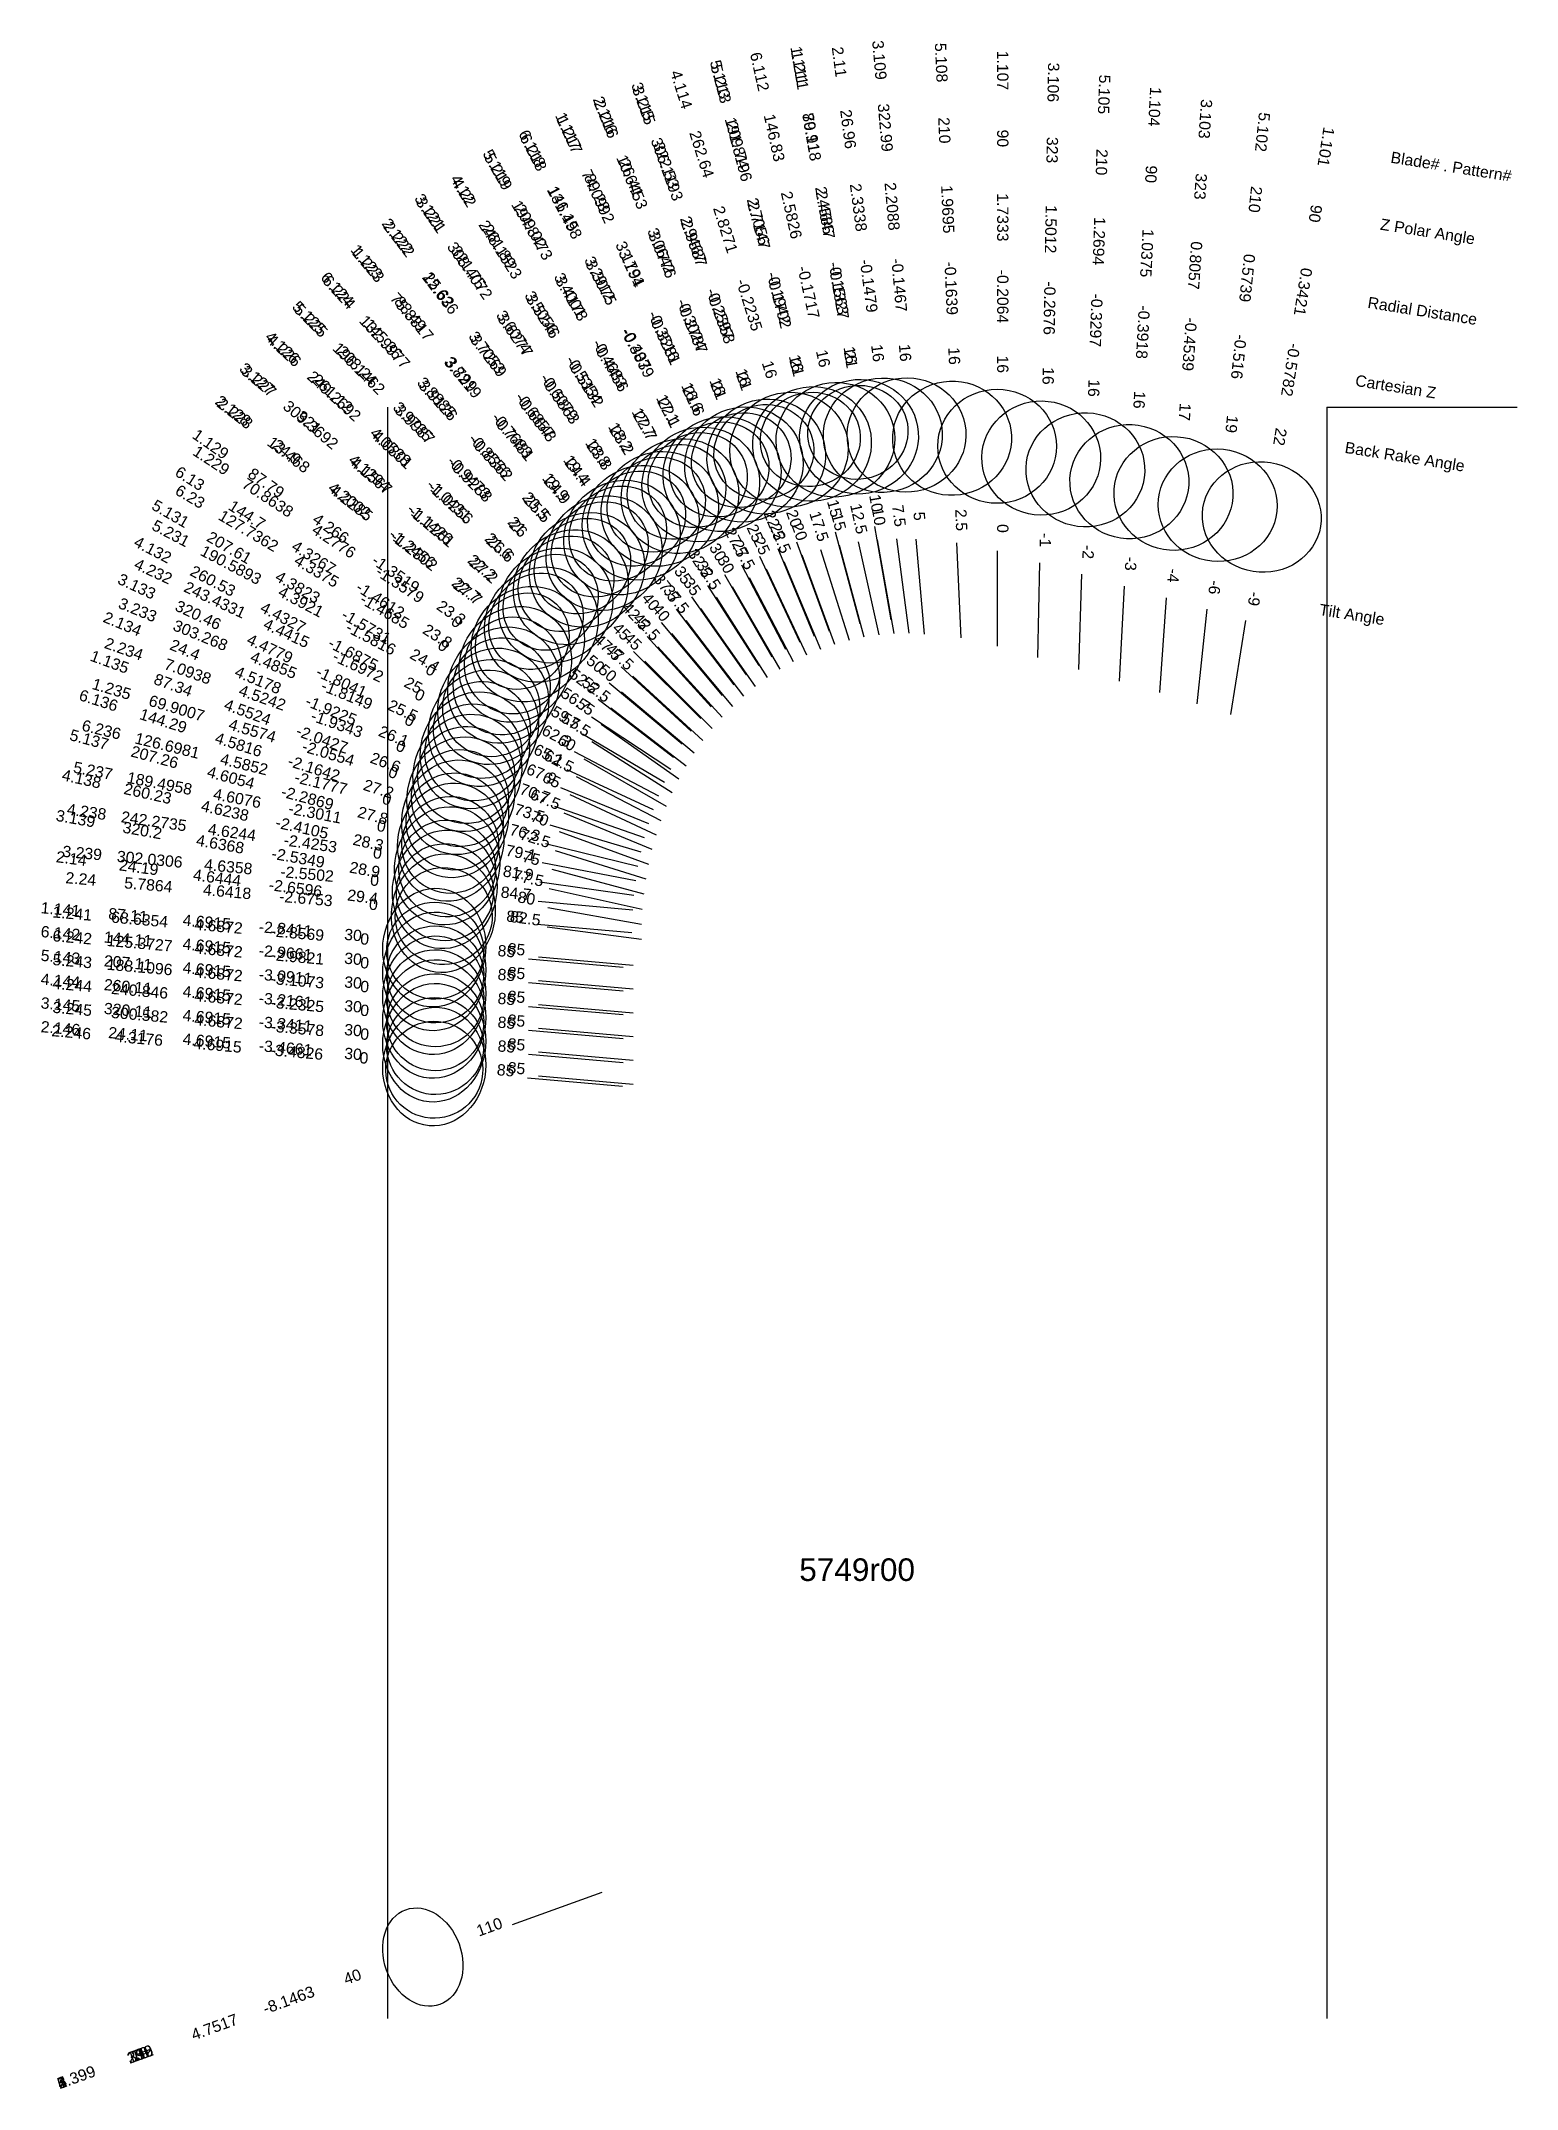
# Model space of a CAD drawing. Header units: inches. Extents: x -6.8 to 1, y -8.8 to 1.9.
import ezdxf
from ezdxf.enums import TextEntityAlignment as Align

# ---------------------------------------------------------------- set-up
doc = ezdxf.new("R2010")
doc.units = ezdxf.units.IN
doc.header["$MEASUREMENT"] = 0
for name, color, linetype, true_color in [('Blade_1', 30, 'Continuous', 0xff7f00), ('Blade_2', 7, 'Continuous', 0xcccc00), ('Blade_3', 7, 'Continuous', 0x00cc00), ('Blade_4', 7, 'Continuous', 0x00cccc), ('Blade_5', 7, 'Continuous', 0x0066cc), ('Blade_6', 190, 'Continuous', 0x7f00ff)]:
    doc.layers.add(name, color=color, linetype=linetype, true_color=true_color)
doc.styles.get("Standard").update_dxf_attribs({"font": 'arial.ttf'})

msp = doc.modelspace()

# ---------------------------------------------------------------- linework, layer by layer
for p, q in [((-4.938, 0), (-4.938, -8.469)), ((0, 0), (1, 0)), ((0, 0), (0, -8.469))]:
    msp.add_line(p, q)
at = {"layer": 'Blade_1'}
for p, q in [((-2.378, -0.627), (-2.291, -1.119)), ((-2.363, -0.698), (-2.276, -1.19)), ((-2.982, -0.783), (-2.771, -1.236)), ((-2.947, -0.85), (-2.735, -1.303)), ((-1.733, -0.756), (-1.733, -1.256)), ((-1.066, -0.941), (-1.092, -1.44)), ((-3.499, -1.133), (-3.178, -1.516)), ((-0.428, -1.121), (-0.506, -1.615)), ((-3.445, -1.19), (-3.124, -1.573)), ((-3.866, -1.628), (-3.448, -1.903)), ((-3.815, -1.667), (-3.406, -1.954)), ((-4.085, -2.196), (-3.606, -2.338)), ((-4.036, -2.231), (-3.566, -2.402)), ((-4.197, -2.9), (-3.698, -2.943)), ((-4.144, -2.889), (-3.646, -2.933)), ((-4.28, -7.975), (-3.81, -7.804))]:
    msp.add_line(p, q, dxfattribs=at)
for centre, major_axis, ratio in [((-2.459, -0.156), (0.308, 0.054), 0.961262), ((-2.465, -0.133), (0.26, 0.046), 0.93358), ((-1.733, -0.206), (0.312, 0), 0.961262), ((-3.179, -0.352), (0.283, 0.132), 0.958522), ((-3.194, -0.328), (0.24, 0.112), 0.930033), ((-1.038, -0.392), (0.312, -0.016), 0.961262), ((-0.342, -0.578), (0.309, -0.049), 0.927184), ((-3.799, -0.768), (0.239, 0.201), 0.940169), ((-3.822, -0.748), (0.203, 0.17), 0.906897), ((-4.266, -1.352), (0.179, 0.256), 0.918584), ((-4.278, -1.358), (0.14, 0.213), 1), ((-4.552, -2.043), (0.107, 0.294), 0.893841), ((-4.557, -2.055), (0.073, 0.244), 1), ((-4.692, -2.841), (0.027, 0.311), 0.866025), ((-4.687, -2.857), (0.022, 0.254), 1), ((-4.752, -8.146), (-0.09, 0.249), 0.766045)]:
    msp.add_ellipse(centre, major_axis=major_axis, ratio=ratio, dxfattribs=at)
at = {"layer": 'Blade_2'}
for p, q in [((-2.886, -0.743), (-2.694, -1.204)), ((-2.262, -0.693), (-2.197, -1.189)), ((-2.854, -0.811), (-2.662, -1.272)), ((-3.421, -1.063), (-3.117, -1.46)), ((-3.37, -1.122), (-3.066, -1.519)), ((-3.83, -1.536), (-3.434, -1.84)), ((-3.764, -1.58), (-3.367, -1.885)), ((-4.059, -2.097), (-3.588, -2.263)), ((-4.01, -2.133), (-3.548, -2.324)), ((-4.151, -2.718), (-3.653, -2.761)), ((-4.099, -2.731), (-3.603, -2.797)), ((-4.201, -3.526), (-3.703, -3.569)), ((-4.144, -3.514), (-3.646, -3.558)), ((-4.28, -7.975), (-3.81, -7.804))]:
    msp.add_line(p, q, dxfattribs=at)
for centre, major_axis, ratio in [((-2.334, -0.148), (0.31, 0.041), 0.961262), ((-3.064, -0.302), (0.289, 0.12), 0.961262), ((-3.078, -0.279), (0.244, 0.101), 0.93358), ((-3.705, -0.686), (0.248, 0.19), 0.943454), ((-3.727, -0.665), (0.21, 0.161), 0.910972), ((-4.2, -1.246), (0.19, 0.248), 0.922403), ((-4.229, -1.23), (0.161, 0.21), 0.885231), ((-4.518, -1.923), (0.12, 0.289), 0.898181), ((-4.524, -1.934), (0.084, 0.241), 1), ((-4.644, -2.66), (0.041, 0.31), 0.870871), ((-4.642, -2.675), (0.022, 0.254), 1), ((-4.692, -3.466), (0.027, 0.311), 0.866025), ((-4.692, -3.483), (0.022, 0.254), 1), ((-4.752, -8.146), (-0.09, 0.249), 0.766045)]:
    msp.add_ellipse(centre, major_axis=major_axis, ratio=ratio, dxfattribs=at)
at = {"layer": 'Blade_3'}
for p, q in [((-2.787, -0.708), (-2.616, -1.177)), ((-2.161, -0.695), (-2.117, -1.193)), ((-2.759, -0.777), (-2.588, -1.246)), ((-1.511, -0.818), (-1.52, -1.317)), ((-3.34, -0.997), (-3.053, -1.407)), ((-3.292, -1.058), (-3.005, -1.468)), ((-0.844, -1.003), (-0.879, -1.501)), ((-3.772, -1.449), (-3.389, -1.77)), ((-3.708, -1.496), (-3.325, -1.818)), ((-4.029, -2), (-3.566, -2.189)), ((-3.979, -2.037), (-3.526, -2.248)), ((-4.145, -2.596), (-3.648, -2.642)), ((-4.095, -2.63), (-3.603, -2.717)), ((-4.197, -3.4), (-3.698, -3.444)), ((-4.144, -3.389), (-3.646, -3.433)), ((-4.28, -7.975), (-3.81, -7.804))]:
    msp.add_line(p, q, dxfattribs=at)
for centre, major_axis, ratio in [((-2.209, -0.147), (0.311, 0.027), 0.961262), ((-2.947, -0.26), (0.294, 0.107), 0.961262), ((-2.959, -0.236), (0.249, 0.09), 0.93358), ((-1.501, -0.268), (0.312, -0.005), 0.961262), ((-0.806, -0.454), (0.312, -0.022), 0.956305), ((-3.607, -0.608), (0.256, 0.179), 0.946649), ((-3.628, -0.586), (0.217, 0.152), 0.91496), ((-4.129, -1.143), (0.201, 0.239), 0.926134), ((-4.157, -1.126), (0.17, 0.203), 0.889735), ((-4.478, -1.804), (0.132, 0.283), 0.902435), ((-4.486, -1.815), (0.096, 0.236), 1), ((-4.637, -2.535), (0.054, 0.308), 0.875633), ((-4.636, -2.55), (0.024, 0.254), 1), ((-4.692, -3.341), (0.027, 0.311), 0.866025), ((-4.687, -3.358), (0.022, 0.254), 1), ((-4.752, -8.146), (-0.09, 0.249), 0.766045)]:
    msp.add_ellipse(centre, major_axis=major_axis, ratio=ratio, dxfattribs=at)
at = {"layer": 'Blade_4'}
for p, q in [((-2.662, -0.748), (-2.511, -1.225)), ((-3.255, -0.937), (-2.986, -1.358)), ((-3.21, -0.999), (-2.941, -1.421)), ((-3.71, -1.365), (-3.341, -1.703)), ((-3.648, -1.415), (-3.28, -1.752)), ((-3.995, -1.905), (-3.541, -2.115)), ((-3.945, -1.941), (-3.501, -2.172)), ((-4.137, -2.495), (-3.642, -2.565)), ((-4.087, -2.53), (-3.599, -2.638)), ((-4.197, -3.275), (-3.698, -3.319)), ((-4.144, -3.264), (-3.646, -3.308)), ((-4.28, -7.975), (-3.81, -7.804))]:
    msp.add_line(p, q, dxfattribs=at)
for centre, major_axis, ratio in [((-2.827, -0.224), (0.298, 0.094), 0.961262), ((-3.506, -0.535), (0.264, 0.168), 0.949754), ((-3.525, -0.513), (0.223, 0.142), 0.91886), ((-4.054, -1.043), (0.211, 0.23), 0.929777), ((-4.08, -1.026), (0.179, 0.195), 0.894154), ((-4.433, -1.688), (0.144, 0.277), 0.906603), ((-4.441, -1.697), (0.107, 0.231), 1), ((-4.624, -2.411), (0.068, 0.305), 0.880312), ((-4.624, -2.425), (0.036, 0.252), 1), ((-4.692, -3.216), (0.027, 0.311), 0.866025), ((-4.687, -3.233), (0.022, 0.254), 1), ((-4.752, -8.146), (-0.09, 0.249), 0.766045)]:
    msp.add_ellipse(centre, major_axis=major_axis, ratio=ratio, dxfattribs=at)
at = {"layer": 'Blade_5'}
for p, q in [((-2.585, -0.655), (-2.455, -1.138)), ((-2.563, -0.725), (-2.434, -1.208)), ((-1.946, -0.713), (-1.924, -1.213)), ((-3.167, -0.88), (-2.917, -1.313)), ((-3.125, -0.945), (-2.875, -1.378)), ((-1.289, -0.879), (-1.306, -1.379)), ((-0.631, -1.063), (-0.684, -1.56)), ((-3.644, -1.284), (-3.29, -1.637)), ((-3.585, -1.336), (-3.231, -1.69)), ((-3.956, -1.811), (-3.513, -2.043)), ((-3.906, -1.848), (-3.473, -2.098)), ((-4.124, -2.394), (-3.633, -2.488)), ((-4.074, -2.429), (-3.591, -2.559)), ((-4.197, -3.15), (-3.698, -3.193)), ((-4.144, -3.139), (-3.646, -3.183)), ((-4.28, -7.975), (-3.81, -7.804))]:
    msp.add_line(p, q, dxfattribs=at)
for centre, major_axis, ratio in [((-2.706, -0.194), (0.302, 0.081), 0.961262), ((-1.97, -0.164), (0.312, 0.014), 0.961262), ((-2.715, -0.17), (0.255, 0.068), 0.93358), ((-1.269, -0.33), (0.312, -0.011), 0.961262), ((-3.4, -0.468), (0.271, 0.156), 0.952768), ((-3.418, -0.446), (0.229, 0.132), 0.922673), ((-0.574, -0.516), (0.311, -0.033), 0.945519), ((-3.974, -0.947), (0.221, 0.221), 0.93333), ((-3.999, -0.929), (0.187, 0.187), 0.898488), ((-4.382, -1.573), (0.156, 0.271), 0.910684), ((-4.392, -1.582), (0.119, 0.226), 1), ((-4.605, -2.287), (0.081, 0.302), 0.884906), ((-4.608, -2.301), (0.048, 0.25), 1), ((-4.692, -3.091), (0.027, 0.311), 0.866025), ((-4.687, -3.107), (0.022, 0.254), 1), ((-4.752, -8.146), (-0.09, 0.249), 0.766045)]:
    msp.add_ellipse(centre, major_axis=major_axis, ratio=ratio, dxfattribs=at)
at = {"layer": 'Blade_6'}
for p, q in [((-2.464, -0.709), (-2.355, -1.197)), ((-3.076, -0.829), (-2.845, -1.273)), ((-3.037, -0.895), (-2.806, -1.338)), ((-3.573, -1.206), (-3.236, -1.575)), ((-3.517, -1.261), (-3.179, -1.63)), ((-3.913, -1.718), (-3.482, -1.972)), ((-3.863, -1.757), (-3.441, -2.025)), ((-4.107, -2.294), (-3.621, -2.413)), ((-4.057, -2.33), (-3.58, -2.48)), ((-4.197, -3.025), (-3.698, -3.068)), ((-4.144, -3.014), (-3.646, -3.058)), ((-4.28, -7.975), (-3.81, -7.804))]:
    msp.add_line(p, q, dxfattribs=at)
for centre, major_axis, ratio in [((-2.583, -0.172), (0.305, 0.068), 0.961262), ((-3.291, -0.407), (0.277, 0.144), 0.95569), ((-3.307, -0.384), (0.235, 0.122), 0.926397), ((-3.889, -0.856), (0.23, 0.211), 0.936794), ((-3.913, -0.836), (0.195, 0.179), 0.902736), ((-4.327, -1.461), (0.168, 0.264), 0.914678), ((-4.337, -1.468), (0.129, 0.22), 1), ((-4.582, -2.164), (0.094, 0.298), 0.889416), ((-4.585, -2.178), (0.06, 0.248), 1), ((-4.692, -2.966), (0.027, 0.311), 0.866025), ((-4.687, -2.982), (0.022, 0.254), 1), ((-4.752, -8.146), (-0.09, 0.249), 0.766045)]:
    msp.add_ellipse(centre, major_axis=major_axis, ratio=ratio, dxfattribs=at)

# ---------------------------------------------------------------- texts
for s, height, p in [('Blade# . Pattern#', 0.05937, (0.337, 1.314)), ('Z Polar Angle', 0.05937, (0.282, 0.962)), ('Radial Distance', 0.05937, (0.216, 0.551)), ('Cartesian Z', 0.05937, (0.151, 0.141)), ('Back Rake Angle', 0.05937, (0.096, -0.211)), ('Tilt Angle', 0.0594, (-0.039, -1.063))]:
    msp.add_text(s, height=height, rotation=351).set_placement(p, align=Align.MIDDLE_LEFT)
msp.add_text('5749r00', height=0.1187).set_placement((-2.469, -6.11), align=Align.MIDDLE_CENTER)
at = {"layer": 'Blade_1'}
for s, rotation, p in [('1.111', 280, (-2.802, 1.789)), ('1.211', 280, (-2.799, 1.765)), ('1.107', 270, (-1.733, 1.769)), ('1.104', 267, (-0.934, 1.58)), ('1.117', 295, (-4.014, 1.438)), ('1.217', 295, (-4.008, 1.418)), ('70.118', 280, (-2.737, 1.414)), ('89.91', 280, (-2.74, 1.438)), ('90', 270, (-1.733, 1.412)), ('1.101', 261, (-0.033, 1.372)), ('74.0992', 295, (-3.858, 1.095)), ('89.28', 295, (-3.863, 1.115)), ('90', 267, (-0.953, 1.225)), ('2.4586', 280, (-2.668, 1.029)), ('2.4647', 280, (-2.665, 1.005)), ('1.7333', 270, (-1.733, 0.997)), ('90', 261, (-0.089, 1.021)), ('3.1791', 295, (-3.688, 0.739)), ('1.0375', 267, (-0.975, 0.81)), ('1.123', 310, (-5.069, 0.745)), ('1.223', 310, (-5.061, 0.728)), ('3.194', 295, (-3.682, 0.719)), ('-0.1563', 280, (-2.595, 0.619)), ('-0.1327', 280, (-2.593, 0.596)), ('-0.2064', 270, (-1.733, 0.581)), ('0.3421', 261, (-0.154, 0.61)), ('75.8317', 310, (-4.832, 0.455)), ('88.49', 310, (-4.84, 0.472)), ('-0.3516', 295, (-3.512, 0.362)), ('-0.3281', 295, (-3.507, 0.342)), ('-0.3918', 267, (-0.996, 0.395)), ('-0.5782', 261, (-0.219, 0.2)), ('3.8219', 310, (-4.564, 0.137)), ('3.799', 310, (-4.572, 0.153)), ('16', 280, (-2.533, 0.268)), ('21', 280, (-2.531, 0.245)), ('16', 270, (-1.733, 0.225)), ('16.6', 295, (-3.361, 0.039)), ('21.6', 295, (-3.356, 0.019)), ('16', 267, (-1.015, 0.039)), ('-0.7683', 310, (-4.305, -0.165)), ('-0.7481', 310, (-4.297, -0.182)), ('1.129', 325, (-5.884, -0.219)), ('1.229', 326.71, (-5.88, -0.305)), ('22', 261, (-0.275, -0.152)), ('70.8638', 326.71, (-5.583, -0.501)), ('87.79', 325, (-5.592, -0.423)), ('19.9', 310, (-4.076, -0.438)), ('24.9', 310, (-4.068, -0.455)), ('10', 280, (-2.398, -0.51)), ('10', 280, (-2.384, -0.581)), ('4.2776', 326.71, (-5.235, -0.729)), ('4.266', 325, (-5.252, -0.662)), ('25', 295, (-3.032, -0.675)), ('0', 270, (-1.733, -0.638)), ('25', 295, (-2.997, -0.742)), ('-1.3519', 325, (-4.911, -0.9)), ('-1.3579', 326.71, (-4.888, -0.957)), ('-3', 267, (-1.06, -0.822)), ('23.3', 325, (-4.619, -1.105)), ('40', 310, (-3.576, -1.042)), ('40', 310, (-3.522, -1.099)), ('-9', 261, (-0.41, -1.004)), ('0', 326.71, (-4.59, -1.153)), ('1.135', 340, (-6.408, -1.367)), ('1.235', 343.47, (-6.396, -1.51)), ('87.34', 340, (-6.074, -1.489)), ('56.7', 326.71, (-3.965, -1.563)), ('69.9007', 343.47, (-6.054, -1.611)), ('4.5524', 340, (-5.683, -1.631)), ('55', 325, (-3.913, -1.599)), ('4.5574', 343.47, (-5.656, -1.729)), ('-2.0427', 340, (-5.292, -1.773)), ('-2.0554', 343.47, (-5.257, -1.848)), ('26.6', 340, (-4.958, -1.895)), ('0', 343.47, (-4.916, -1.949)), ('73.5', 343.47, (-4.199, -2.162)), ('70', 340, (-4.147, -2.19)), ('1.141', 355, (-6.659, -2.669)), ('1.241', 355.03, (-6.597, -2.691)), ('87.11', 355, (-6.304, -2.7)), ('68.6354', 355.03, (-6.243, -2.722)), ('4.6915', 355, (-5.89, -2.736)), ('4.6872', 355.03, (-5.828, -2.758)), ('-2.8411', 355, (-5.476, -2.772)), ('-2.8569', 355.03, (-5.414, -2.794)), ('30', 355, (-5.121, -2.804)), ('0', 355.03, (-5.06, -2.825)), ('85', 355.03, (-4.315, -2.889)), ('85', 355, (-4.262, -2.879)), ('110', 20, (-4.392, -8.015)), ('40', 20, (-5.112, -8.277)), ('-8.1463', 20, (-5.447, -8.399)), ('4.7517', 20, (-5.837, -8.541)), ('1.399', 20, (-6.563, -8.805)), ('79', 20, (-6.228, -8.684))]:
    msp.add_text(s, height=0.0594, rotation=rotation, dxfattribs=at).set_placement(p, align=Align.CENTER)
at = {"layer": 'Blade_2'}
for s, rotation, p in [('2.11', 277.5, (-2.592, 1.81)), ('2.116', 292.5, (-3.82, 1.522)), ('2.216', 292.5, (-3.815, 1.502)), ('26.96', 277.5, (-2.545, 1.457)), ('10.6453', 292.5, (-3.679, 1.172)), ('26.41', 292.5, (-3.684, 1.193)), ('2.3338', 277.5, (-2.491, 1.045)), ('2.122', 307.5, (-4.908, 0.881)), ('2.222', 307.5, (-4.9, 0.864)), ('3.0642', 292.5, (-3.525, 0.809)), ('3.0776', 292.5, (-3.52, 0.788)), ('-0.1479', 277.5, (-2.437, 0.633)), ('12.636', 307.5, (-4.683, 0.581)), ('25.62', 307.5, (-4.691, 0.599)), ('-0.3024', 292.5, (-3.366, 0.425)), ('-0.2787', 292.5, (-3.361, 0.404)), ('3.7053', 307.5, (-4.438, 0.269)), ('3.7269', 307.5, (-4.43, 0.252)), ('16', 277.5, (-2.39, 0.28)), ('16', 292.5, (-3.229, 0.096)), ('21', 292.5, (-3.224, 0.075)), ('2.128', 322.5, (-5.767, -0.043)), ('2.228', 322.5, (-5.757, -0.057)), ('-0.6857', 307.5, (-4.185, -0.061)), ('-0.6648', 307.5, (-4.177, -0.078)), ('13.468', 322.5, (-5.475, -0.274)), ('24.9', 322.5, (-5.484, -0.26)), ('19.4', 307.5, (-3.968, -0.344)), ('24.4', 307.5, (-3.96, -0.361)), ('4.2002', 322.5, (-5.155, -0.513)), ('4.2285', 322.5, (-5.145, -0.527)), ('7.5', 277.5, (-2.278, -0.575)), ('22.5', 292.5, (-2.931, -0.633)), ('22.5', 292.5, (-2.899, -0.701)), ('-1.2456', 322.5, (-4.825, -0.766)), ('-1.2302', 322.5, (-4.815, -0.78)), ('22.7', 322.5, (-4.542, -0.983)), ('27.7', 322.5, (-4.533, -0.997)), ('37.5', 307.5, (-3.494, -0.969)), ('37.5', 307.5, (-3.443, -1.028)), ('2.134', 337.5, (-6.342, -1.167)), ('2.234', 340.66, (-6.333, -1.299)), ('24.4', 337.5, (-6.013, -1.303)), ('7.0938', 340.66, (-5.997, -1.417)), ('4.5178', 337.5, (-5.629, -1.462)), ('52.5', 322.5, (-3.924, -1.464)), ('4.5242', 340.66, (-5.605, -1.555)), ('52.5', 322.5, (-3.858, -1.508)), ('-1.9225', 337.5, (-5.245, -1.621)), ('-1.9343', 340.66, (-5.213, -1.693)), ('26.1', 337.5, (-4.916, -1.757)), ('0', 340.66, (-4.877, -1.811)), ('70.7', 340.66, (-4.172, -2.058)), ('67.5', 337.5, (-4.119, -2.088)), ('2.14', 352.5, (-6.603, -2.402)), ('2.24', 355.03, (-6.552, -2.509)), ('24.19', 352.5, (-6.249, -2.448)), ('5.7864', 355.03, (-6.197, -2.54)), ('4.6444', 352.5, (-5.837, -2.503)), ('4.6418', 355.03, (-5.783, -2.576)), ('-2.6596', 352.5, (-5.425, -2.557)), ('-2.6753', 355.03, (-5.369, -2.612)), ('29.4', 352.5, (-5.072, -2.603)), ('0', 355.03, (-5.014, -2.643)), ('85', 355.03, (-4.269, -2.708)), ('82.5', 352.5, (-4.217, -2.716)), ('2.146', 355, (-6.659, -3.294)), ('2.246', 355, (-6.602, -3.315)), ('24.11', 355, (-6.304, -3.325)), ('4.3176', 355, (-6.247, -3.347)), ('4.6915', 355, (-5.89, -3.361)), ('4.6915', 355, (-5.833, -3.383)), ('-3.4661', 355, (-5.476, -3.397)), ('-3.4826', 355, (-5.419, -3.419)), ('30', 355, (-5.121, -3.429)), ('0', 355, (-5.064, -3.45)), ('85', 355, (-4.262, -3.504)), ('85', 355, (-4.319, -3.515)), ('110', 20, (-4.392, -8.015)), ('40', 20, (-5.112, -8.277)), ('-8.1463', 20, (-5.447, -8.399)), ('4.7517', 20, (-5.837, -8.541)), ('2.399', 20, (-6.563, -8.805)), ('16', 20, (-6.228, -8.684))]:
    msp.add_text(s, height=0.0594, rotation=rotation, dxfattribs=at).set_placement(p, align=Align.CENTER)
at = {"layer": 'Blade_3'}
for s, rotation, p in [('3.109', 275, (-2.381, 1.821)), ('3.106', 269, (-1.467, 1.707)), ('3.115', 290, (-3.622, 1.596)), ('3.215', 290, (-3.618, 1.575)), ('3.103', 266, (-0.668, 1.516)), ('322.99', 275, (-2.35, 1.466)), ('306.1193', 290, (-3.496, 1.24)), ('323', 269, (-1.473, 1.351)), ('322.53', 290, (-3.5, 1.261)), ('323', 266, (-0.693, 1.161)), ('3.121', 305, (-4.74, 1.01)), ('3.221', 305, (-4.733, 0.992)), ('2.2088', 275, (-2.314, 1.052)), ('2.9467', 290, (-3.358, 0.871)), ('2.9587', 290, (-3.354, 0.85)), ('1.5012', 269, (-1.48, 0.935)), ('308.4072', 305, (-4.529, 0.7)), ('0.8057', 266, (-0.722, 0.746)), ('321.75', 305, (-4.536, 0.718)), ('-0.1467', 275, (-2.277, 0.638)), ('-0.2676', 269, (-1.487, 0.52)), ('-0.2597', 290, (-3.216, 0.48)), ('-0.2358', 290, (-3.212, 0.459)), ('3.6074', 305, (-4.297, 0.378)), ('3.6277', 305, (-4.29, 0.36)), ('-0.4539', 266, (-0.751, 0.332)), ('16', 275, (-2.246, 0.283)), ('3.127', 320, (-5.642, 0.127)), ('3.227', 320, (-5.633, 0.113)), ('-0.6079', 305, (-4.059, 0.037)), ('-0.5863', 305, (-4.052, 0.019)), ('16', 290, (-3.094, 0.146)), ('21', 290, (-3.09, 0.124)), ('16', 269, (-1.494, 0.164)), ('309.3692', 320, (-5.36, -0.116)), ('17', 266, (-0.776, -0.024)), ('321', 320, (-5.369, -0.102)), ('18.8', 305, (-3.855, -0.255)), ('23.8', 305, (-3.848, -0.272)), ('4.1294', 320, (-5.051, -0.369)), ('4.1567', 320, (-5.042, -0.384)), ('-1.1426', 320, (-4.733, -0.636)), ('-1.1261', 320, (-4.723, -0.651)), ('20', 290, (-2.828, -0.596)), ('20', 290, (-2.799, -0.665)), ('5', 275, (-2.171, -0.576)), ('-1', 269, (-1.509, -0.699)), ('22.2', 320, (-4.46, -0.865)), ('27.2', 320, (-4.45, -0.88)), ('35', 305, (-3.408, -0.9)), ('-4', 266, (-0.836, -0.884)), ('3.133', 335, (-6.268, -0.969)), ('35', 305, (-3.36, -0.961)), ('3.233', 337.87, (-6.262, -1.093)), ('320.46', 335, (-5.945, -1.12)), ('303.268', 337.87, (-5.932, -1.227)), ('4.4779', 335, (-5.568, -1.296)), ('4.4855', 337.87, (-5.547, -1.383)), ('-1.8041', 335, (-5.192, -1.471)), ('50', 320, (-3.863, -1.372)), ('50', 320, (-3.799, -1.42)), ('-1.8149', 337.87, (-5.162, -1.54)), ('25.5', 335, (-4.869, -1.622)), ('0', 337.87, (-4.832, -1.674)), ('67.9', 337.87, (-4.139, -1.956)), ('65', 335, (-4.087, -1.986)), ('3.139', 350, (-6.582, -2.192)), ('320.2', 350, (-6.231, -2.254)), ('4.6368', 350, (-5.822, -2.326)), ('3.239', 354.71, (-6.545, -2.373)), ('302.0306', 354.71, (-6.19, -2.406)), ('-2.5349', 350, (-5.412, -2.398)), ('4.6358', 354.71, (-5.777, -2.445)), ('-2.5502', 354.71, (-5.363, -2.483)), ('28.9', 350, (-5.062, -2.46)), ('0', 354.71, (-5.008, -2.516)), ('84.7', 354.71, (-4.264, -2.585)), ('80', 350, (-4.212, -2.61)), ('3.145', 355, (-6.659, -3.169)), ('3.245', 355.03, (-6.597, -3.192)), ('320.11', 355, (-6.304, -3.2)), ('300.582', 355.03, (-6.243, -3.223)), ('4.6915', 355, (-5.89, -3.236)), ('4.6872', 355.03, (-5.828, -3.259)), ('-3.3411', 355, (-5.476, -3.272)), ('-3.3578', 355.03, (-5.414, -3.295)), ('30', 355, (-5.121, -3.304)), ('0', 355.03, (-5.06, -3.325)), ('85', 355.03, (-4.315, -3.39)), ('85', 355, (-4.262, -3.379)), ('110', 20, (-4.392, -8.015)), ('40', 20, (-5.112, -8.277)), ('-8.1463', 20, (-5.447, -8.399)), ('4.7517', 20, (-5.837, -8.541)), ('312', 20, (-6.228, -8.684)), ('3.399', 20, (-6.563, -8.805))]:
    msp.add_text(s, height=0.0594, rotation=rotation, dxfattribs=at).set_placement(p, align=Align.CENTER)
at = {"layer": 'Blade_4'}
for s, rotation, p in [('4.114', 287.5, (-3.421, 1.66)), ('262.64', 287.5, (-3.314, 1.32)), ('4.12', 302.5, (-4.567, 1.13)), ('4.22', 302.5, (-4.56, 1.112)), ('248.1523', 302.5, (-4.369, 0.812)), ('2.8271', 287.5, (-3.189, 0.924)), ('261.89', 302.5, (-4.375, 0.83)), ('-0.2235', 287.5, (-3.064, 0.528)), ('3.5056', 302.5, (-4.152, 0.479)), ('3.5246', 302.5, (-4.145, 0.461)), ('4.126', 317.5, (-5.51, 0.291)), ('4.226', 317.5, (-5.501, 0.276)), ('-0.5354', 302.5, (-3.929, 0.129)), ('-0.5132', 302.5, (-3.922, 0.111)), ('16', 287.5, (-2.957, 0.188)), ('249.2692', 317.5, (-5.238, 0.036)), ('261.12', 317.5, (-5.247, 0.051)), ('18.2', 302.5, (-3.737, -0.172)), ('23.2', 302.5, (-3.731, -0.19)), ('4.0538', 317.5, (-4.941, -0.23)), ('4.0801', 317.5, (-4.932, -0.245)), ('-1.0431', 317.5, (-4.634, -0.511)), ('-1.0256', 317.5, (-4.625, -0.526)), ('17.5', 287.5, (-2.697, -0.635)), ('4.132', 332.5, (-6.185, -0.776)), ('21.6', 317.5, (-4.372, -0.752)), ('26.6', 317.5, (-4.363, -0.767)), ('32.5', 302.5, (-3.319, -0.836)), ('4.232', 335.09, (-6.181, -0.89)), ('260.53', 332.5, (-5.869, -0.94)), ('32.5', 302.5, (-3.274, -0.899)), ('243.4331', 335.09, (-5.857, -1.04)), ('4.4327', 332.5, (-5.5, -1.132)), ('4.4415', 335.09, (-5.481, -1.215)), ('-1.6875', 332.5, (-5.131, -1.324)), ('47.5', 317.5, (-3.798, -1.285)), ('47.5', 317.5, (-3.736, -1.334)), ('-1.6972', 335.09, (-5.104, -1.39)), ('25', 332.5, (-4.815, -1.488)), ('0', 335.09, (-4.78, -1.54)), ('65.1', 335.09, (-4.102, -1.855)), ('62.5', 332.5, (-4.05, -1.887)), ('4.138', 347.5, (-6.552, -1.983)), ('260.23', 347.5, (-6.204, -2.06)), ('4.238', 351.92, (-6.523, -2.156)), ('242.2735', 351.92, (-6.17, -2.206)), ('4.6238', 347.5, (-5.798, -2.15)), ('4.6244', 351.92, (-5.759, -2.264)), ('-2.4105', 347.5, (-5.393, -2.24)), ('-2.4253', 351.92, (-5.347, -2.323)), ('28.3', 347.5, (-5.045, -2.317)), ('0', 351.92, (-4.994, -2.373)), ('81.9', 351.92, (-4.254, -2.478)), ('77.5', 347.5, (-4.203, -2.504)), ('4.144', 355, (-6.659, -3.044)), ('4.244', 355.03, (-6.597, -3.066)), ('260.11', 355, (-6.304, -3.075)), ('240.846', 355.03, (-6.243, -3.097)), ('4.6915', 355, (-5.89, -3.111)), ('4.6872', 355.03, (-5.828, -3.133)), ('-3.2161', 355, (-5.476, -3.147)), ('-3.2325', 355.03, (-5.414, -3.169)), ('30', 355, (-5.121, -3.179)), ('0', 355.03, (-5.06, -3.2)), ('85', 355.03, (-4.315, -3.265)), ('85', 355, (-4.262, -3.254)), ('110', 20, (-4.392, -8.015)), ('40', 20, (-5.112, -8.277)), ('-8.1463', 20, (-5.447, -8.399)), ('4.7517', 20, (-5.837, -8.541)), ('252', 20, (-6.228, -8.684)), ('4.399', 20, (-6.563, -8.805))]:
    msp.add_text(s, height=0.0594, rotation=rotation, dxfattribs=at).set_placement(p, align=Align.CENTER)
at = {"layer": 'Blade_5'}
for s, rotation, p in [('5.108', 272.5, (-2.056, 1.809)), ('5.113', 285, (-3.217, 1.714)), ('5.213', 285, (-3.213, 1.691)), ('5.105', 268, (-1.2, 1.644)), ('191.8196', 285, (-3.121, 1.347)), ('210', 272.5, (-2.04, 1.453)), ('5.102', 264, (-0.367, 1.448)), ('209.74', 285, (-3.125, 1.369)), ('5.119', 300, (-4.388, 1.242)), ('5.219', 300, (-4.381, 1.223)), ('210', 268, (-1.213, 1.288)), ('194.8473', 300, (-4.203, 0.915)), ('2.7056', 285, (-3.017, 0.968)), ('1.9695', 272.5, (-2.022, 1.038)), ('210', 264, (-0.405, 1.094)), ('209.02', 300, (-4.209, 0.934)), ('2.7147', 285, (-3.014, 0.946)), ('1.2694', 268, (-1.227, 0.873)), ('-0.1639', 272.5, (-2.004, 0.623)), ('0.5739', 264, (-0.448, 0.681)), ('3.4001', 300, (-4.002, 0.574)), ('3.4178', 300, (-3.995, 0.555)), ('-0.1942', 285, (-2.909, 0.566)), ('-0.1702', 285, (-2.906, 0.544)), ('5.125', 315, (-5.37, 0.449)), ('5.225', 315, (-5.361, 0.434)), ('-0.3297', 268, (-1.242, 0.457)), ('196.1462', 315, (-5.109, 0.182)), ('-0.4683', 300, (-3.794, 0.214)), ('-0.4456', 300, (-3.788, 0.195)), ('-0.516', 264, (-0.492, 0.267)), ('208.24', 315, (-5.118, 0.197)), ('16', 285, (-2.817, 0.222)), ('21', 285, (-2.814, 0.2)), ('16', 272.5, (-1.988, 0.267)), ('16', 268, (-1.254, 0.101)), ('3.9735', 315, (-4.824, -0.097)), ('3.9987', 315, (-4.815, -0.112)), ('17.7', 300, (-3.616, -0.095)), ('22.7', 300, (-3.609, -0.114)), ('19', 264, (-0.529, -0.087)), ('-0.9473', 315, (-4.53, -0.39)), ('-0.9288', 315, (-4.522, -0.406)), ('5.131', 330, (-6.093, -0.586)), ('15', 285, (-2.616, -0.54)), ('5.231', 332.3, (-6.09, -0.69)), ('21', 315, (-4.278, -0.642)), ('26', 315, (-4.27, -0.658)), ('15', 285, (-2.594, -0.611)), ('2.5', 272.5, (-1.951, -0.595)), ('190.5893', 332.3, (-5.774, -0.856)), ('207.61', 330, (-5.784, -0.764)), ('30', 300, (-3.226, -0.777)), ('-2', 268, (-1.284, -0.761)), ('30', 300, (-3.184, -0.842)), ('4.3823', 330, (-5.424, -0.972)), ('4.3921', 332.3, (-5.406, -1.049)), ('-6', 264, (-0.619, -0.945)), ('-1.5731', 330, (-5.064, -1.179)), ('-1.5816', 332.3, (-5.038, -1.242)), ('45', 315, (-3.728, -1.2)), ('24.4', 330, (-4.756, -1.357)), ('45', 315, (-3.669, -1.252)), ('0', 332.3, (-4.723, -1.408)), ('5.137', 345, (-6.513, -1.776)), ('62.3', 332.3, (-4.061, -1.755)), ('60', 330, (-4.009, -1.789)), ('207.26', 345, (-6.169, -1.868)), ('5.237', 349.13, (-6.491, -1.94)), ('189.4958', 349.13, (-6.141, -2.007)), ('4.6054', 345, (-5.768, -1.976)), ('4.6076', 349.13, (-5.733, -2.085)), ('-2.2869', 345, (-5.366, -2.083)), ('-2.3011', 349.13, (-5.324, -2.163)), ('27.8', 345, (-5.022, -2.175)), ('0', 349.13, (-4.975, -2.231)), ('79.1', 349.13, (-4.241, -2.372)), ('75', 345, (-4.189, -2.399)), ('5.143', 355, (-6.659, -2.919)), ('5.243', 355.03, (-6.597, -2.941)), ('207.11', 355, (-6.304, -2.95)), ('188.1096', 355.03, (-6.243, -2.972)), ('4.6915', 355, (-5.89, -2.986)), ('4.6872', 355.03, (-5.828, -3.008)), ('-3.0911', 355, (-5.476, -3.022)), ('-3.1073', 355.03, (-5.414, -3.044)), ('30', 355, (-5.121, -3.054)), ('0', 355.03, (-5.06, -3.075)), ('85', 355.03, (-4.315, -3.14)), ('85', 355, (-4.262, -3.129)), ('110', 20, (-4.392, -8.015)), ('40', 20, (-5.112, -8.277)), ('-8.1463', 20, (-5.447, -8.399)), ('4.7517', 20, (-5.837, -8.541)), ('199', 20, (-6.228, -8.684)), ('5.399', 20, (-6.563, -8.805))]:
    msp.add_text(s, height=0.0594, rotation=rotation, dxfattribs=at).set_placement(p, align=Align.CENTER)
at = {"layer": 'Blade_6'}
for s, rotation, p in [('6.112', 282.5, (-3.01, 1.756)), ('146.83', 282.5, (-2.933, 1.409)), ('6.118', 297.5, (-4.203, 1.345)), ('6.218', 297.5, (-4.197, 1.325)), ('131.498', 297.5, (-4.033, 1.009)), ('146.15', 297.5, (-4.039, 1.029)), ('2.5826', 282.5, (-2.843, 1.003)), ('3.2912', 297.5, (-3.847, 0.66)), ('3.3075', 297.5, (-3.841, 0.641)), ('6.124', 312.5, (-5.223, 0.601)), ('6.224', 312.5, (-5.214, 0.584)), ('-0.1717', 282.5, (-2.753, 0.597)), ('132.9977', 312.5, (-4.974, 0.322)), ('145.36', 312.5, (-4.982, 0.338)), ('-0.3839', 297.5, (-3.649, 0.272)), ('-0.407', 297.5, (-3.655, 0.292)), ('16', 282.5, (-2.676, 0.249)), ('3.8885', 312.5, (-4.701, 0.031)), ('3.9126', 312.5, (-4.693, 0.015)), ('17.1', 297.5, (-3.49, -0.024)), ('22.1', 297.5, (-3.484, -0.044)), ('-0.8556', 312.5, (-4.421, -0.275)), ('-0.8362', 312.5, (-4.412, -0.291)), ('6.13', 327.5, (-5.992, -0.4)), ('6.23', 329.51, (-5.99, -0.496)), ('144.7', 327.5, (-5.692, -0.591)), ('20.5', 312.5, (-4.18, -0.538)), ('25.5', 312.5, (-4.171, -0.554)), ('12.5', 282.5, (-2.489, -0.593)), ('127.7362', 329.51, (-5.683, -0.676)), ('27.5', 297.5, (-3.131, -0.724)), ('4.3267', 327.5, (-5.341, -0.815)), ('27.5', 297.5, (-3.092, -0.79)), ('4.3375', 329.51, (-5.325, -0.887)), ('-1.4612', 327.5, (-4.991, -1.038)), ('-1.4685', 329.51, (-4.967, -1.098)), ('42.5', 312.5, (-3.654, -1.119)), ('23.8', 327.5, (-4.69, -1.229)), ('42.5', 312.5, (-3.597, -1.174)), ('0', 329.51, (-4.66, -1.279)), ('6.136', 342.5, (-6.465, -1.57)), ('144.29', 342.5, (-6.125, -1.677)), ('59.5', 329.51, (-4.015, -1.658)), ('57.5', 327.5, (-3.963, -1.693)), ('6.236', 346.3, (-6.448, -1.724)), ('126.6981', 346.3, (-6.102, -1.808)), ('4.5816', 342.5, (-5.729, -1.802)), ('4.5852', 346.3, (-5.698, -1.906)), ('-2.1642', 342.5, (-5.333, -1.927)), ('-2.1777', 346.3, (-5.294, -2.005)), ('27.2', 342.5, (-4.993, -2.035)), ('0', 346.3, (-4.948, -2.089)), ('76.3', 346.3, (-4.222, -2.266)), ('72.5', 342.5, (-4.17, -2.294)), ('6.142', 355, (-6.659, -2.794)), ('6.242', 355.03, (-6.597, -2.816)), ('144.11', 355, (-6.304, -2.825)), ('125.3727', 355.03, (-6.243, -2.847)), ('4.6915', 355, (-5.89, -2.861)), ('4.6872', 355.03, (-5.828, -2.883)), ('-2.9661', 355, (-5.476, -2.897)), ('-2.9821', 355.03, (-5.414, -2.919)), ('30', 355, (-5.121, -2.929)), ('0', 355.03, (-5.06, -2.95)), ('85', 355.03, (-4.315, -3.014)), ('85', 355, (-4.262, -3.004)), ('110', 20, (-4.392, -8.015)), ('40', 20, (-5.112, -8.277)), ('-8.1463', 20, (-5.447, -8.399)), ('4.7517', 20, (-5.837, -8.541)), ('136', 20, (-6.228, -8.684)), ('6.399', 20, (-6.563, -8.805))]:
    msp.add_text(s, height=0.0594, rotation=rotation, dxfattribs=at).set_placement(p, align=Align.CENTER)

doc.saveas('drawing.dxf')
